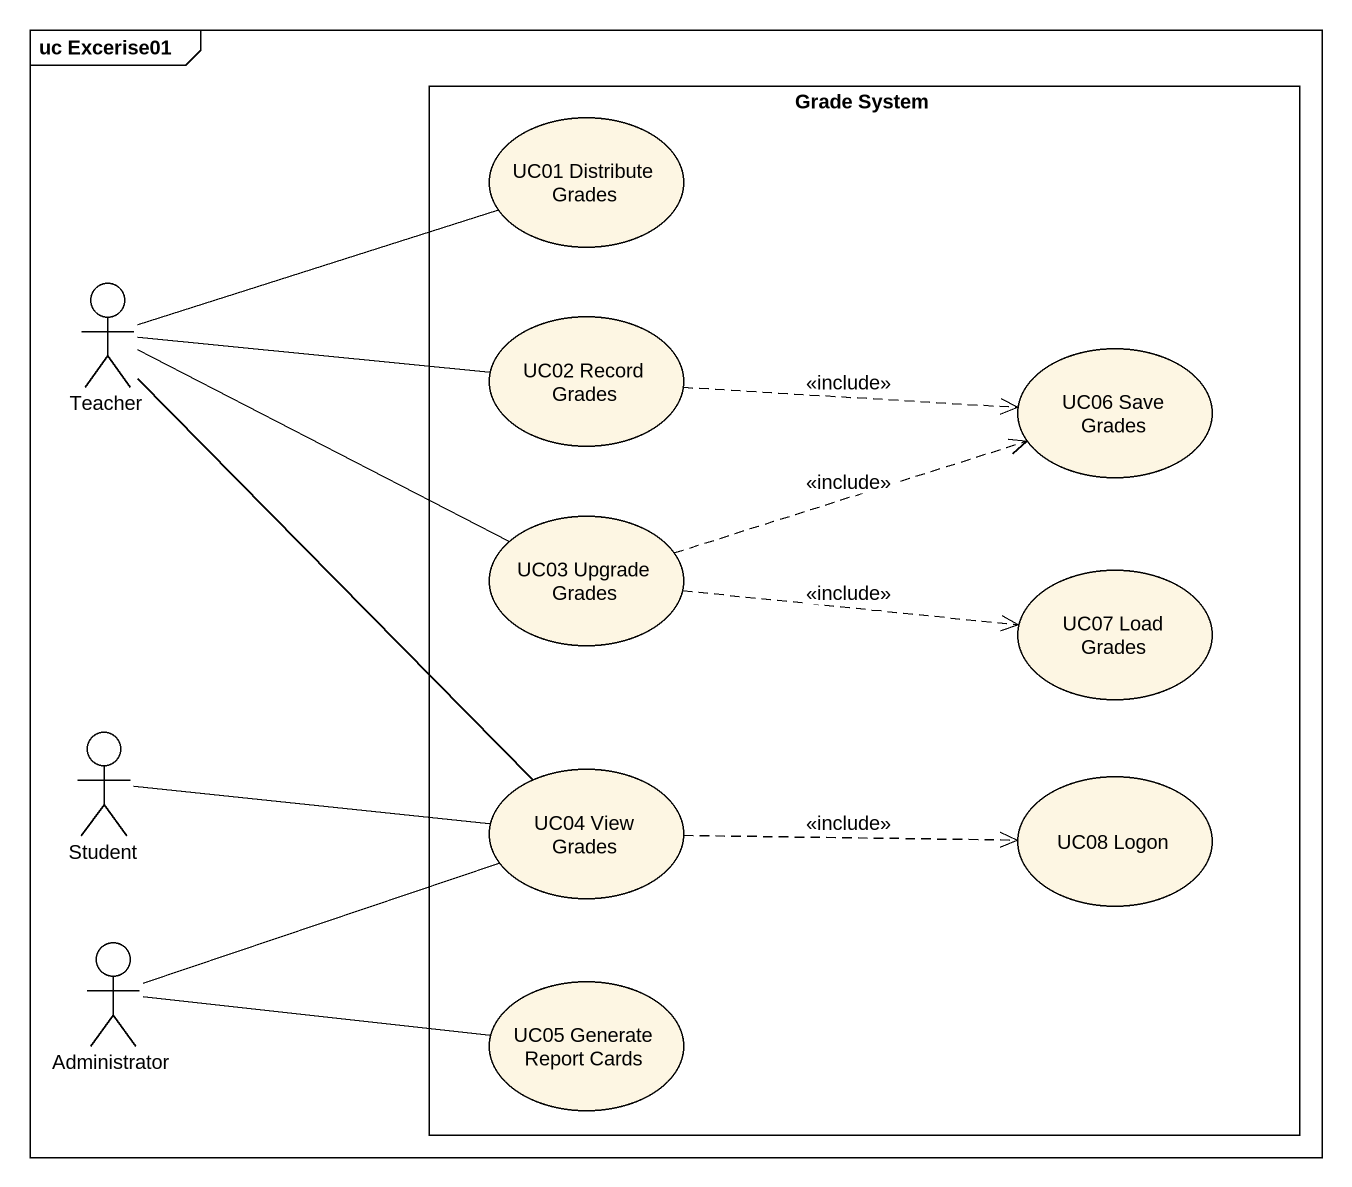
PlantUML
@startuml
mainframe uc Excerise01
rectangle "Grade System" as Grade_System {
  usecase "UC01 Distribute Grades" as UC01_Distribute_Grades
  usecase "UC02 Record Grades" as UC02_Record_Grades
  usecase "UC06 Save Grades" as UC06_Save_Grades
  usecase "UC03 Upgrade Grades" as UC03_Upgrade_Grades
  usecase "UC07 Load Grades" as UC07_Load_Grades
  usecase "UC04 View Grades" as UC04_View_Grades
  usecase "UC08 Logon" as UC08_Logon
  usecase "UC05 Generate Report Cards" as UC05_Generate_Report_Cards
}
actor Teacher
actor Student
actor Administrator
Teacher -right- UC01_Distribute_Grades
Teacher -right- UC02_Record_Grades
Teacher -right- UC03_Upgrade_Grades
Teacher -- UC04_View_Grades
UC02_Record_Grades .right.> UC06_Save_Grades : <<include>>
UC03_Upgrade_Grades .right.> UC06_Save_Grades : <<include>>
UC03_Upgrade_Grades .right.> UC07_Load_Grades : <<include>>
Student -right- UC04_View_Grades
UC04_View_Grades .right.> UC08_Logon : <<include>>
Administrator -right- UC04_View_Grades
Administrator -right- UC05_Generate_Report_Cards
@enduml
